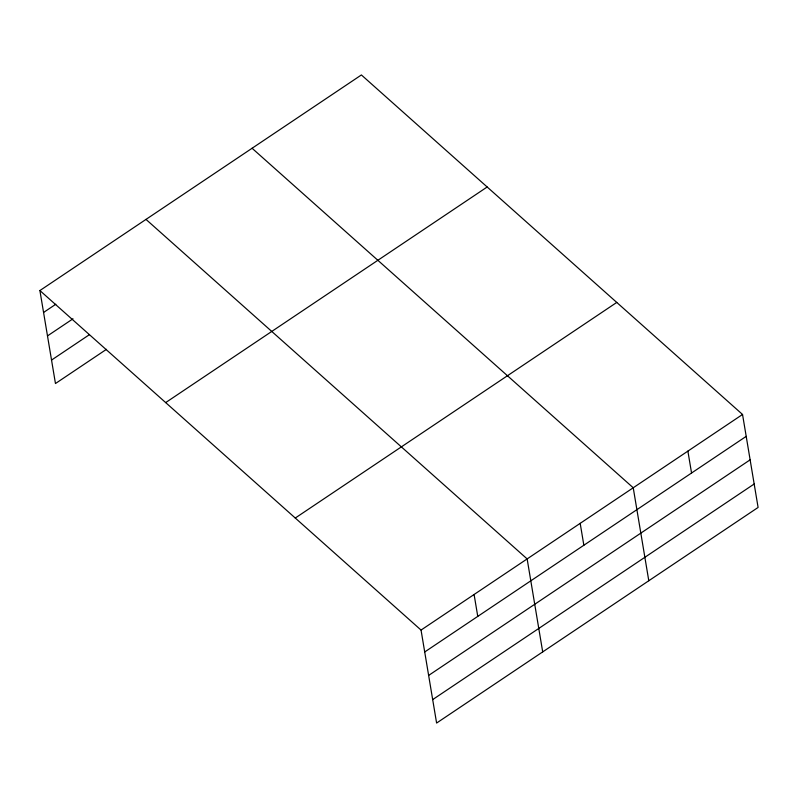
<?xml version="1.0" encoding="UTF-8"?>
<svg xmlns="http://www.w3.org/2000/svg" width="798" height="798" viewBox="0 0 798 798"><rect width="100%" height="100%" fill="white"/><g stroke="black" fill="none" stroke-linecap="round" stroke-linejoin="round"><path stroke-width="1.2" d="M39.9 290.552L361.394 74.952L742.539 414.471L758.1 507.448L436.606 723.048L421.045 630.071L39.9 290.552L55.461 383.529L106.463 349.325M43.561 312.457L55.81 304.247M47.491 335.908L72.997 318.801M51.531 360.078L89.276 334.761M165.675 402.591L487.169 186.991M295.27 518.032L616.764 302.432M421.045 630.071L742.539 414.471M424.716 651.966L746.21 436.366M428.636 675.427L750.13 459.828M432.686 699.597L754.17 483.997M252.088 148.258L633.233 487.778L648.794 580.754M145.994 219.4L527.139 558.919L542.7 651.896M687.886 451.119L691.557 473.024M580.186 523.348L583.857 545.243M474.092 594.49L477.763 616.395"/></g></svg>
